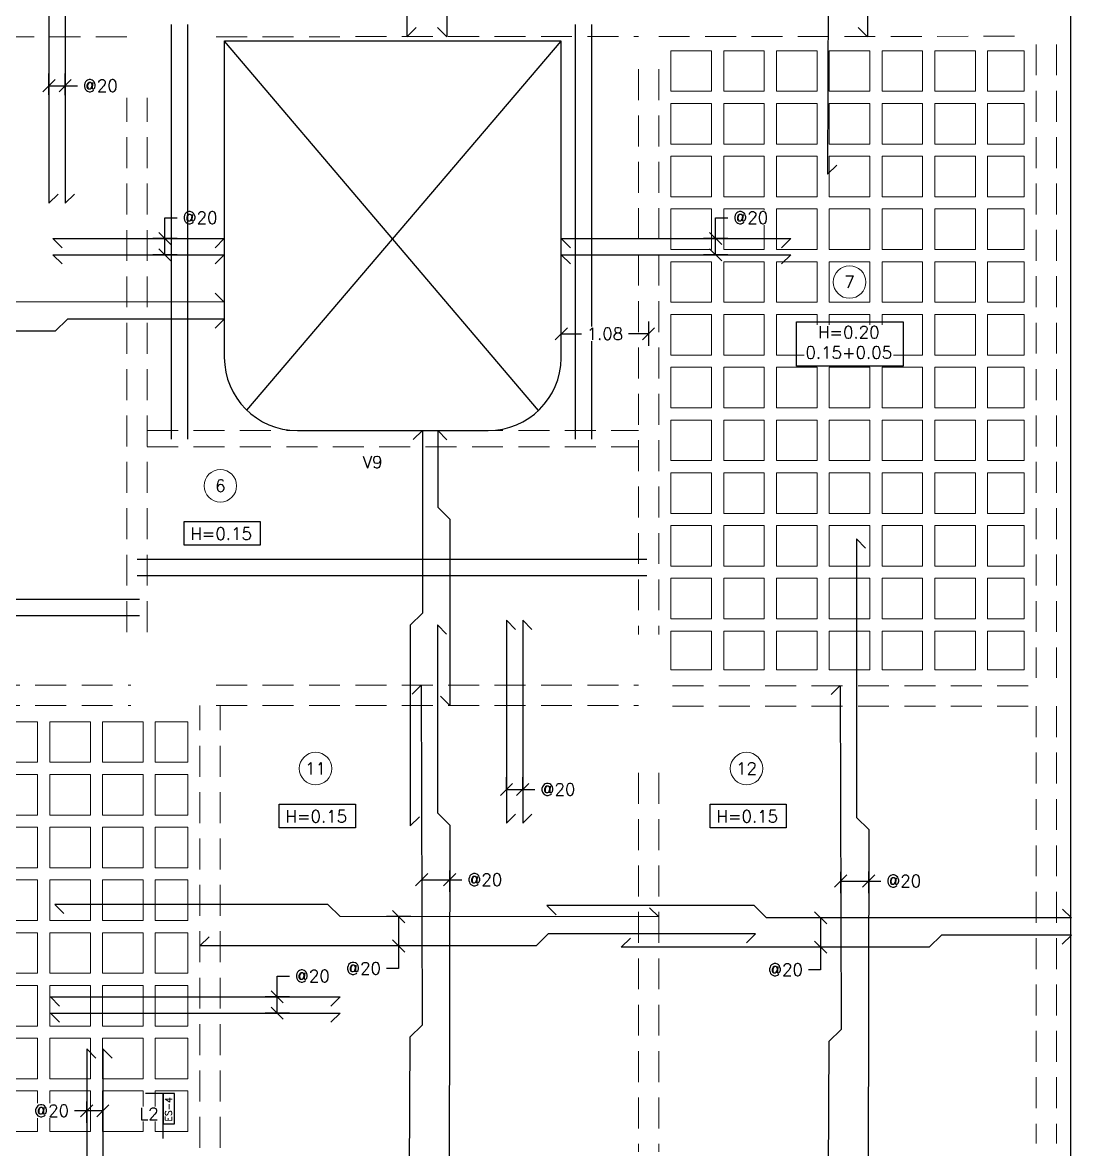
# Model space of a CAD drawing. Header units: metres. Extents: x -44 to 358, y -286 to 66.
# Drawn here: x 39.51 to 52.43, y -39.74 to -25.85 of the extents above; entities that cross this region are included whole.
import ezdxf
from ezdxf.enums import TextEntityAlignment as Align

# ---------------------------------------------------------------- set-up
doc = ezdxf.new("R2010")
doc.units = ezdxf.units.M
doc.header["$LTSCALE"] = 0.3
doc.header["$PDMODE"] = 3
doc.linetypes.add('HIDDEN', pattern=[9.525, 6.35, -3.175])
for name, color, linetype, lineweight in [('0-S-GRID-IDEN', 1, 'Continuous', 9), ('BOVEDILLA', 8, 'Continuous', 5), ('VIGAS', 1, 'HIDDEN', 15)]:
    doc.layers.add(name, color=color, linetype=linetype, lineweight=lineweight)
for name, color, linetype in [('ACERO', 5, 'Continuous'), ('BP', 3, 'Continuous'), ('DIMTEXTO', 4, 'Continuous'), ('TEXTOS', 4, 'Continuous')]:
    doc.layers.add(name, color=color, linetype=linetype)
doc.styles.add('SMPLEX', font='simplex.shx')
doc.dimstyles.new('DIM-75', dxfattribs={"dimscale": 0.75, "dimtxt": 0.2, "dimasz": 0.2, "dimexe": 0.2, "dimexo": 0.2, "dimgap": 0.1, "dimtad": 0, "dimtih": 1, "dimtoh": 1, "dimzin": 0, "dimdsep": 46, "dimtxsty": 'SMPLEX', "dimblk1": 'OBLIQUE', "dimblk2": 'OBLIQUE', "dimsah": 1, "dimcen": 0.2, "dimclrd": 4, "dimclre": 4, "dimclrt": 4, "dimadec": 0, "dimazin": 0, "dimtfac": 1, "dimtmove": 0, "dimatfit": 3, "dimldrblk": 'OBLIQUE', "dimfxl": 0.2, "dimfxlon": 1, "dimtfill": 1, "dimtolj": 1, "dimtzin": 0, "dimarcsym": 0})

# ---------------------------------------------------------------- blocks, each defined once
blk = doc.blocks.new('_OBLIQUE')
at = {"color": 0, "linetype": 'ByBlock'}
blk.add_line((-0.5, -0.5), (0.5, 0.5), dxfattribs=at)
blk = doc.blocks.new('*D920')
at = {"layer": 'DEFPOINTS', "color": 0, "transparency": 16777216}
for p in [(48.576, -28.514), (48.043, -28.714), (48.576, -28.714)]:
    blk.add_point(p, dxfattribs=at)
at = {"layer": 'DIMTEXTO', "color": 4, "lineweight": -2, "transparency": 16777216}
for p, q in [((48.043, -28.514), (48.043, -28.257)), ((48.043, -28.257), (48.193, -28.257)), ((48.193, -28.514), (47.893, -28.514)), ((48.043, -28.714), (48.043, -28.514)), ((48.193, -28.714), (47.893, -28.714))]:
    blk.add_line(p, q, dxfattribs=at)
at = {"layer": 'DIMTEXTO', "color": 4, "lineweight": -2, "transparency": 16777216, "xscale": 0.15, "yscale": 0.15, "zscale": 0.15}
for p, rotation in [((48.043, -28.514), 90), ((48.043, -28.714), 270)]:
    blk.add_blockref('_OBLIQUE', p, dxfattribs=dict(at, rotation=rotation))
at = {"layer": 'DIMTEXTO', "color": 4, "transparency": 16777216, "insert": (48.475, -28.257), "char_height": 0.15, "attachment_point": 5, "style": 'SMPLEX', "bg_fill": 3, "box_fill_scale": 1.1, "bg_fill_color": 256, "bg_fill_true_color": 13158600, "bg_fill_transparency": 0}
blk.add_mtext('\\A1;@20', dxfattribs=at)
blk = doc.blocks.new('*U932')
at = {"layer": 'BOVEDILLA'}
blk.add_lwpolyline([(-0.25, -0.25), (0.25, -0.25), (0.25, 0.25), (-0.25, 0.25)], close=True, dxfattribs=at)
blk = doc.blocks.new('*U933')
at = {"layer": 'BOVEDILLA', "color": 0, "linetype": 'ByBlock', "lineweight": -2, "transparency": 16777216}
for p in [(0, 0), (0.65, 0), (1.3, 0), (1.95, 0), (2.6, 0), (3.25, 0), (3.9, 0), (4.55, 0), (5.2, 0), (5.85, 0), (0, -0.65), (0.65, -0.65), (1.3, -0.65), (1.95, -0.65), (2.6, -0.65), (3.25, -0.65), (3.9, -0.65), (4.55, -0.65), (5.2, -0.65), (5.85, -0.65), (0, -1.3), (0.65, -1.3), (1.3, -1.3), (1.95, -1.3), (2.6, -1.3), (3.25, -1.3), (3.9, -1.3), (4.55, -1.3), (5.2, -1.3), (5.85, -1.3), (0, -1.95), (0.65, -1.95), (1.3, -1.95), (1.95, -1.95), (2.6, -1.95), (3.25, -1.95), (3.9, -1.95), (4.55, -1.95), (5.2, -1.95), (5.85, -1.95), (0, -2.6), (0.65, -2.6), (1.3, -2.6), (1.95, -2.6), (2.6, -2.6), (3.25, -2.6), (3.9, -2.6), (4.55, -2.6), (5.2, -2.6), (5.85, -2.6), (0, -3.25), (0.65, -3.25), (1.3, -3.25), (1.95, -3.25), (2.6, -3.25), (3.25, -3.25), (3.9, -3.25), (4.55, -3.25), (5.2, -3.25), (5.85, -3.25), (0, -3.9), (0.65, -3.9), (1.3, -3.9), (1.95, -3.9), (2.6, -3.9), (3.25, -3.9), (3.9, -3.9), (4.55, -3.9), (5.2, -3.9), (5.85, -3.9), (0, -4.55), (0.65, -4.55), (1.3, -4.55), (1.95, -4.55), (2.6, -4.55), (3.25, -4.55), (3.9, -4.55), (4.55, -4.55), (5.2, -4.55), (5.85, -4.55)]:
    blk.add_blockref('*U932', p, dxfattribs=at)
blk = doc.blocks.new('*U934')
at = {"layer": 'BOVEDILLA'}
blk.add_lwpolyline([(-0.2, 0.25), (0.2, 0.25), (0.2, -0.25), (-0.2, -0.25)], close=True, dxfattribs=at)
blk = doc.blocks.new('*U935')
at = {"layer": 'ACERO', "color": 0, "linetype": 'ByBlock', "lineweight": -2, "transparency": 16777216}
for p in [(0, 0), (0, -0.65), (0, -1.3), (0, -1.95), (0, -2.6), (0, -3.25), (0, -3.9), (0, -4.55)]:
    blk.add_blockref('*U934', p, dxfattribs=at)
blk = doc.blocks.new('*U938')
at = {"layer": 'BOVEDILLA'}
blk.add_lwpolyline([(-0.25, -0.25), (0.25, -0.25), (0.25, 0.25), (-0.25, 0.25)], close=True, dxfattribs=at)
blk = doc.blocks.new('*U939')
at = {"layer": 'BOVEDILLA', "color": 0, "linetype": 'ByBlock', "lineweight": -2, "transparency": 16777216}
for p in [(0, 0), (0.65, 0), (1.3, 0), (1.95, 0), (2.6, 0), (3.25, 0), (0, -0.65), (0.65, -0.65), (1.3, -0.65), (1.95, -0.65), (2.6, -0.65), (3.25, -0.65), (0, -1.3), (0.65, -1.3), (1.3, -1.3), (1.95, -1.3), (2.6, -1.3), (3.25, -1.3), (0, -1.95), (0.65, -1.95), (1.3, -1.95), (1.95, -1.95), (2.6, -1.95), (3.25, -1.95), (0, -2.6), (0.65, -2.6), (1.3, -2.6), (1.95, -2.6), (2.6, -2.6), (3.25, -2.6), (0, -3.25), (0.65, -3.25), (1.3, -3.25), (1.95, -3.25), (2.6, -3.25), (3.25, -3.25), (0, -3.9), (0.65, -3.9), (1.3, -3.9), (1.95, -3.9), (2.6, -3.9), (3.25, -3.9), (0, -4.55), (0.65, -4.55), (1.3, -4.55), (1.95, -4.55), (2.6, -4.55), (3.25, -4.55), (0, -5.2), (0.65, -5.2), (1.3, -5.2), (1.95, -5.2), (2.6, -5.2), (3.25, -5.2), (0, -5.85), (0.65, -5.85), (1.3, -5.85), (1.95, -5.85), (2.6, -5.85), (3.25, -5.85), (0, -6.5), (0.65, -6.5), (1.3, -6.5), (1.95, -6.5), (2.6, -6.5), (3.25, -6.5)]:
    blk.add_blockref('*U938', p, dxfattribs=at)
blk = doc.blocks.new('*U940')
at = {"layer": 'BOVEDILLA'}
blk.add_lwpolyline([(-0.225, 0.25), (0.225, 0.25), (0.225, -0.25), (-0.225, -0.25)], close=True, dxfattribs=at)
blk = doc.blocks.new('*U941')
at = {"layer": 'BOVEDILLA', "color": 0, "linetype": 'ByBlock', "lineweight": -2, "transparency": 16777216}
for p in [(0, 0), (0, -0.65), (0, -1.3), (0, -1.95), (0, -2.6), (0, -3.25), (0, -3.9), (0, -4.55), (0, -5.2), (0, -5.85), (0, -6.5)]:
    blk.add_blockref('*U940', p, dxfattribs=at)
blk = doc.blocks.new('*U942')
at = {"layer": 'BOVEDILLA'}
blk.add_lwpolyline([(-0.25, 0.238), (0.25, 0.238), (0.25, -0.238), (-0.25, -0.238)], close=True, dxfattribs=at)
blk = doc.blocks.new('*U943')
at = {"layer": 'BOVEDILLA', "color": 0, "linetype": 'ByBlock', "lineweight": -2, "transparency": 16777216}
for p in [(0, 0), (0.65, 0), (1.3, 0), (1.95, 0), (2.6, 0), (3.25, 0)]:
    blk.add_blockref('*U942', p, dxfattribs=at)
blk = doc.blocks.new('*D1028')
at = {"layer": 'DEFPOINTS', "color": 0, "transparency": 16777216}
for p in [(43.176, -37.858), (42.643, -38.058), (43.176, -38.058)]:
    blk.add_point(p, dxfattribs=at)
at = {"layer": 'DIMTEXTO', "color": 4, "lineweight": -2, "transparency": 16777216}
for p, q in [((42.643, -37.858), (42.643, -37.601)), ((42.643, -37.601), (42.793, -37.601)), ((42.793, -37.858), (42.493, -37.858)), ((42.643, -38.058), (42.643, -37.858)), ((42.793, -38.058), (42.493, -38.058))]:
    blk.add_line(p, q, dxfattribs=at)
at = {"layer": 'DIMTEXTO', "color": 4, "lineweight": -2, "transparency": 16777216, "xscale": 0.15, "yscale": 0.15, "zscale": 0.15}
for p, rotation in [((42.643, -37.858), 90), ((42.643, -38.058), 270)]:
    blk.add_blockref('_OBLIQUE', p, dxfattribs=dict(at, rotation=rotation))
at = {"layer": 'DIMTEXTO', "color": 4, "transparency": 16777216, "insert": (43.075, -37.601), "char_height": 0.15, "attachment_point": 5, "style": 'SMPLEX', "bg_fill": 3, "box_fill_scale": 1.1, "bg_fill_color": 256, "bg_fill_true_color": 13158600, "bg_fill_transparency": 0}
blk.add_mtext('\\A1;@20', dxfattribs=at)
blk = doc.blocks.new('*D1031')
at = {"layer": 'DEFPOINTS', "color": 0, "transparency": 16777216}
for p in [(39.832, -26.631), (39.832, -26.893), (40.032, -26.897)]:
    blk.add_point(p, dxfattribs=at)
at = {"layer": 'DIMTEXTO', "color": 4, "lineweight": -2, "transparency": 16777216}
for p, q in [((39.832, -26.743), (39.832, -26.481)), ((40.032, -26.747), (40.032, -26.481)), ((39.832, -26.631), (40.032, -26.631)), ((40.032, -26.631), (40.182, -26.631))]:
    blk.add_line(p, q, dxfattribs=at)
at = {"layer": 'DIMTEXTO', "color": 4, "lineweight": -2, "transparency": 16777216, "xscale": 0.15, "yscale": 0.15, "zscale": 0.15, "rotation": 180}
blk.add_blockref('_OBLIQUE', (39.832, -26.631), dxfattribs=at)
at = {"layer": 'DIMTEXTO', "color": 4, "lineweight": -2, "transparency": 16777216, "xscale": 0.15, "yscale": 0.15, "zscale": 0.15}
blk.add_blockref('_OBLIQUE', (40.032, -26.631), dxfattribs=at)
at = {"layer": 'DIMTEXTO', "color": 4, "transparency": 16777216, "insert": (40.464, -26.631), "char_height": 0.15, "attachment_point": 5, "style": 'SMPLEX', "bg_fill": 3, "box_fill_scale": 1.1, "bg_fill_color": 256, "bg_fill_true_color": 13158600, "bg_fill_transparency": 0}
blk.add_mtext('\\A1;@20', dxfattribs=at)
blk = doc.blocks.new('*D1040')
at = {"layer": 'DEFPOINTS', "color": 0, "transparency": 16777216}
for p in [(50.767, -36.884), (49.336, -37.246), (50.767, -37.246)]:
    blk.add_point(p, dxfattribs=at)
at = {"layer": 'DIMTEXTO', "color": 4, "lineweight": -2, "transparency": 16777216}
for p, q in [((49.486, -36.884), (49.186, -36.884)), ((49.336, -36.884), (49.336, -37.246)), ((49.486, -37.246), (49.186, -37.246)), ((49.336, -37.246), (49.336, -37.523)), ((49.336, -37.523), (49.186, -37.523))]:
    blk.add_line(p, q, dxfattribs=at)
at = {"layer": 'DIMTEXTO', "color": 4, "lineweight": -2, "transparency": 16777216, "xscale": 0.15, "yscale": 0.15, "zscale": 0.15}
for p, rotation in [((49.336, -36.884), 90), ((49.336, -37.246), 270)]:
    blk.add_blockref('_OBLIQUE', p, dxfattribs=dict(at, rotation=rotation))
at = {"layer": 'DIMTEXTO', "color": 4, "transparency": 16777216, "insert": (48.903, -37.523), "char_height": 0.15, "attachment_point": 5, "style": 'SMPLEX', "bg_fill": 3, "box_fill_scale": 1.1, "bg_fill_color": 256, "bg_fill_true_color": 13158600, "bg_fill_transparency": 0}
blk.add_mtext('\\A1;@20', dxfattribs=at)
blk = doc.blocks.new('*D1041')
at = {"layer": 'DEFPOINTS', "color": 0, "transparency": 16777216}
for p in [(49.582, -36.169), (49.927, -36.164), (49.582, -36.43)]:
    blk.add_point(p, dxfattribs=at)
at = {"layer": 'DIMTEXTO', "color": 4, "lineweight": -2, "transparency": 16777216}
for p, q in [((49.582, -36.319), (49.582, -36.58)), ((49.927, -36.314), (49.927, -36.58)), ((49.582, -36.43), (49.927, -36.43)), ((49.927, -36.43), (50.077, -36.43))]:
    blk.add_line(p, q, dxfattribs=at)
at = {"layer": 'DIMTEXTO', "color": 4, "lineweight": -2, "transparency": 16777216, "xscale": 0.15, "yscale": 0.15, "zscale": 0.15, "rotation": 180}
blk.add_blockref('_OBLIQUE', (49.582, -36.43), dxfattribs=at)
at = {"layer": 'DIMTEXTO', "color": 4, "lineweight": -2, "transparency": 16777216, "xscale": 0.15, "yscale": 0.15, "zscale": 0.15}
blk.add_blockref('_OBLIQUE', (49.927, -36.43), dxfattribs=at)
at = {"layer": 'DIMTEXTO', "color": 4, "transparency": 16777216, "insert": (50.359, -36.43), "char_height": 0.15, "attachment_point": 5, "style": 'SMPLEX', "bg_fill": 3, "box_fill_scale": 1.1, "bg_fill_color": 256, "bg_fill_true_color": 13158600, "bg_fill_transparency": 0}
blk.add_mtext('\\A1;@20', dxfattribs=at)
blk = doc.blocks.new('*D1042')
at = {"layer": 'DEFPOINTS', "color": 0, "transparency": 16777216}
for p in [(45.57, -36.869), (44.138, -37.23), (45.57, -37.23)]:
    blk.add_point(p, dxfattribs=at)
at = {"layer": 'DIMTEXTO', "color": 4, "lineweight": -2, "transparency": 16777216}
for p, q in [((44.288, -36.869), (43.988, -36.869)), ((44.138, -36.869), (44.138, -37.23)), ((44.288, -37.23), (43.988, -37.23)), ((44.138, -37.23), (44.138, -37.507)), ((44.138, -37.507), (43.988, -37.507))]:
    blk.add_line(p, q, dxfattribs=at)
at = {"layer": 'DIMTEXTO', "color": 4, "lineweight": -2, "transparency": 16777216, "xscale": 0.15, "yscale": 0.15, "zscale": 0.15}
for p, rotation in [((44.138, -36.869), 90), ((44.138, -37.23), 270)]:
    blk.add_blockref('_OBLIQUE', p, dxfattribs=dict(at, rotation=rotation))
at = {"layer": 'DIMTEXTO', "color": 4, "transparency": 16777216, "insert": (43.706, -37.507), "char_height": 0.15, "attachment_point": 5, "style": 'SMPLEX', "bg_fill": 3, "box_fill_scale": 1.1, "bg_fill_color": 256, "bg_fill_true_color": 13158600, "bg_fill_transparency": 0}
blk.add_mtext('\\A1;@20', dxfattribs=at)
blk = doc.blocks.new('*D1043')
at = {"layer": 'DEFPOINTS', "color": 0, "transparency": 16777216}
for p in [(44.423, -36.153), (44.767, -36.149), (44.423, -36.414)]:
    blk.add_point(p, dxfattribs=at)
at = {"layer": 'DIMTEXTO', "color": 4, "lineweight": -2, "transparency": 16777216}
for p, q in [((44.423, -36.303), (44.423, -36.564)), ((44.767, -36.299), (44.767, -36.564)), ((44.423, -36.414), (44.767, -36.414)), ((44.767, -36.414), (44.917, -36.414))]:
    blk.add_line(p, q, dxfattribs=at)
at = {"layer": 'DIMTEXTO', "color": 4, "lineweight": -2, "transparency": 16777216, "xscale": 0.15, "yscale": 0.15, "zscale": 0.15, "rotation": 180}
blk.add_blockref('_OBLIQUE', (44.423, -36.414), dxfattribs=at)
at = {"layer": 'DIMTEXTO', "color": 4, "lineweight": -2, "transparency": 16777216, "xscale": 0.15, "yscale": 0.15, "zscale": 0.15}
blk.add_blockref('_OBLIQUE', (44.767, -36.414), dxfattribs=at)
at = {"layer": 'DIMTEXTO', "color": 4, "transparency": 16777216, "insert": (45.2, -36.414), "char_height": 0.15, "attachment_point": 5, "style": 'SMPLEX', "bg_fill": 3, "box_fill_scale": 1.1, "bg_fill_color": 256, "bg_fill_true_color": 13158600, "bg_fill_transparency": 0}
blk.add_mtext('\\A1;@20', dxfattribs=at)
blk = doc.blocks.new('*D1048')
at = {"layer": 'DEFPOINTS', "color": 0, "transparency": 16777216}
for p in [(39.765, -29.295), (38.93, -29.656), (39.765, -29.656)]:
    blk.add_point(p, dxfattribs=at)
at = {"layer": 'DIMTEXTO', "color": 4, "lineweight": -2, "transparency": 16777216}
for p, q in [((39.08, -29.295), (38.78, -29.295)), ((38.93, -29.295), (38.93, -29.656)), ((39.08, -29.656), (38.78, -29.656)), ((38.93, -29.656), (38.93, -29.933)), ((38.93, -29.933), (38.78, -29.933))]:
    blk.add_line(p, q, dxfattribs=at)
at = {"layer": 'DIMTEXTO', "color": 4, "lineweight": -2, "transparency": 16777216, "xscale": 0.15, "yscale": 0.15, "zscale": 0.15}
for p, rotation in [((38.93, -29.295), 90), ((38.93, -29.656), 270)]:
    blk.add_blockref('_OBLIQUE', p, dxfattribs=dict(at, rotation=rotation))
at = {"layer": 'DIMTEXTO', "color": 4, "transparency": 16777216, "insert": (38.498, -29.933), "char_height": 0.15, "attachment_point": 5, "style": 'SMPLEX', "bg_fill": 3, "box_fill_scale": 1.1, "bg_fill_color": 256, "bg_fill_true_color": 13158600, "bg_fill_transparency": 0}
blk.add_mtext('\\A1;@20', dxfattribs=at)
blk = doc.blocks.new('*D1060')
at = {"layer": 'DEFPOINTS', "color": 0, "transparency": 16777216}
for p in [(47.217, -18.574), (46.142, -29.688), (46.142, -29.988)]:
    blk.add_point(p, dxfattribs=at)
at = {"layer": 'DIMTEXTO', "color": 4, "lineweight": -2, "transparency": 16777216}
for p, q in [((46.142, -29.838), (46.142, -29.538)), ((47.217, -29.538), (47.217, -29.838)), ((46.142, -29.688), (46.39, -29.688)), ((47.217, -29.688), (46.969, -29.688))]:
    blk.add_line(p, q, dxfattribs=at)
at = {"layer": 'DIMTEXTO', "color": 4, "lineweight": -2, "transparency": 16777216, "xscale": 0.15, "yscale": 0.15, "zscale": 0.15, "rotation": 180}
blk.add_blockref('_OBLIQUE', (46.142, -29.688), dxfattribs=at)
at = {"layer": 'DIMTEXTO', "color": 4, "lineweight": -2, "transparency": 16777216, "xscale": 0.15, "yscale": 0.15, "zscale": 0.15}
blk.add_blockref('_OBLIQUE', (47.217, -29.688), dxfattribs=at)
at = {"layer": 'DIMTEXTO', "color": 4, "transparency": 16777216, "insert": (46.679, -29.688), "char_height": 0.15, "attachment_point": 5, "style": 'SMPLEX', "bg_fill": 3, "box_fill_scale": 1.1, "bg_fill_color": 256, "bg_fill_true_color": 13158600, "bg_fill_transparency": 0}
blk.add_mtext('\\A1;1.08', dxfattribs=at)
blk = doc.blocks.new('*D1874')
at = {"layer": 'DEFPOINTS', "color": 0, "transparency": 16777216}
for p in [(45.467, -35.399), (45.667, -35.302), (45.667, -35.399)]:
    blk.add_point(p, dxfattribs=at)
at = {"layer": 'DIMTEXTO', "color": 4, "lineweight": -2, "transparency": 16777216}
for p, q in [((45.467, -35.302), (45.467, -35.152)), ((45.667, -35.302), (45.667, -35.152)), ((45.467, -35.302), (45.667, -35.302)), ((45.667, -35.302), (45.817, -35.302))]:
    blk.add_line(p, q, dxfattribs=at)
at = {"layer": 'DIMTEXTO', "color": 4, "lineweight": -2, "transparency": 16777216, "xscale": 0.15, "yscale": 0.15, "zscale": 0.15, "rotation": 180}
blk.add_blockref('_OBLIQUE', (45.467, -35.302), dxfattribs=at)
at = {"layer": 'DIMTEXTO', "color": 4, "lineweight": -2, "transparency": 16777216, "xscale": 0.15, "yscale": 0.15, "zscale": 0.15}
blk.add_blockref('_OBLIQUE', (45.667, -35.302), dxfattribs=at)
at = {"layer": 'DIMTEXTO', "color": 4, "transparency": 16777216, "insert": (46.1, -35.302), "char_height": 0.15, "attachment_point": 5, "style": 'SMPLEX', "bg_fill": 3, "box_fill_scale": 1.1, "bg_fill_color": 256, "bg_fill_true_color": 13158600, "bg_fill_transparency": 0}
blk.add_mtext('\\A1;@20', dxfattribs=at)
blk = doc.blocks.new('*D2221')
at = {"layer": 'DEFPOINTS', "color": 0, "transparency": 16777216}
for p in [(41.793, -28.514), (41.26, -28.714), (41.793, -28.714)]:
    blk.add_point(p, dxfattribs=at)
at = {"layer": 'DIMTEXTO', "color": 4, "lineweight": -2, "transparency": 16777216}
for p, q in [((41.26, -28.514), (41.26, -28.257)), ((41.26, -28.257), (41.41, -28.257)), ((41.41, -28.514), (41.11, -28.514)), ((41.26, -28.714), (41.26, -28.514)), ((41.41, -28.714), (41.11, -28.714))]:
    blk.add_line(p, q, dxfattribs=at)
at = {"layer": 'DIMTEXTO', "color": 4, "lineweight": -2, "transparency": 16777216, "xscale": 0.15, "yscale": 0.15, "zscale": 0.15}
for p, rotation in [((41.26, -28.514), 90), ((41.26, -28.714), 270)]:
    blk.add_blockref('_OBLIQUE', p, dxfattribs=dict(at, rotation=rotation))
at = {"layer": 'DIMTEXTO', "color": 4, "transparency": 16777216, "insert": (41.692, -28.257), "char_height": 0.15, "attachment_point": 5, "style": 'SMPLEX', "bg_fill": 3, "box_fill_scale": 1.1, "bg_fill_color": 256, "bg_fill_true_color": 13158600, "bg_fill_transparency": 0}
blk.add_mtext('\\A1;@20', dxfattribs=at)
blk = doc.blocks.new('*D2312')
at = {"layer": 'DEFPOINTS', "color": 0, "transparency": 16777216}
for p in [(40.296, -38.995), (40.496, -38.995), (40.296, -39.261)]:
    blk.add_point(p, dxfattribs=at)
at = {"layer": 'DIMTEXTO', "color": 4, "lineweight": -2, "transparency": 16777216}
for p, q in [((40.296, -39.145), (40.296, -39.411)), ((40.496, -39.145), (40.496, -39.411)), ((40.296, -39.261), (40.146, -39.261)), ((40.496, -39.261), (40.296, -39.261))]:
    blk.add_line(p, q, dxfattribs=at)
at = {"layer": 'DIMTEXTO', "color": 4, "lineweight": -2, "transparency": 16777216, "xscale": 0.15, "yscale": 0.15, "zscale": 0.15, "rotation": 180}
blk.add_blockref('_OBLIQUE', (40.296, -39.261), dxfattribs=at)
at = {"layer": 'DIMTEXTO', "color": 4, "lineweight": -2, "transparency": 16777216, "xscale": 0.15, "yscale": 0.15, "zscale": 0.15}
blk.add_blockref('_OBLIQUE', (40.496, -39.261), dxfattribs=at)
at = {"layer": 'DIMTEXTO', "color": 4, "transparency": 16777216, "insert": (39.864, -39.261), "char_height": 0.15, "attachment_point": 5, "style": 'SMPLEX', "bg_fill": 3, "box_fill_scale": 1.1, "bg_fill_color": 256, "bg_fill_true_color": 13158600, "bg_fill_transparency": 0}
blk.add_mtext('\\A1;@20', dxfattribs=at)

msp = doc.modelspace()

# ---------------------------------------------------------------- linework, layer by layer
at = {"layer": '0-S-GRID-IDEN'}
for centre in [(49.6921014, -29.0500829), (41.9429619, -31.5608753), (43.1154458, -35.0445058), (48.4233308, -35.0445058)]:
    msp.add_circle(centre, 0.20025, dxfattribs=at)
at = {"layer": 'ACERO', "ltscale": 0.2}
for p, q in [((46.3164424, -30.986104), (46.3164424, -25.8778664)), ((46.5164424, -30.986104), (46.5164424, -25.8778664)), ((40.9193849, -32.4654374), (47.1946014, -32.4654374)), ((40.9193849, -32.6654374), (47.1946014, -32.6654374)), ((40.945485, -32.9620935), (28.783966, -32.9620935)), ((40.945485, -33.1620935), (28.783966, -33.1620935))]:
    msp.add_line(p, q, dxfattribs=at)
at = {"layer": 'ACERO'}
for points in [[(44.27588, -20.1393921), (44.388497, -20.0273958), (44.3996098, -24.2648889), (44.2491959, -24.4144737), (44.2405883, -26.0277424), (44.3533988, -25.9155538)], [(44.7013199, -20.1405514), (44.5891313, -20.0277409), (44.5904119, -21.6524569), (44.7399968, -21.8028709), (44.7321676, -26.0277409), (44.6157169, -25.9148026)], [(49.4578897, -20.1404574), (49.5705068, -20.0284611), (49.5816196, -24.2659542), (49.4312056, -24.4155391), (49.422598, -27.7223289), (49.5354085, -27.6101402)], [(49.8833297, -20.1416167), (49.771141, -20.0288062), (49.7724217, -21.6535223), (49.9220065, -21.8039363), (49.9141774, -26.0288062), (49.7977266, -25.915868)], [(39.9447148, -24.5152409), (39.8322147, -24.402741), (39.8322147, -28.0803231), (39.9447147, -27.9678231)], [(40.1447148, -24.5152408), (40.0322148, -24.4027409), (40.0322148, -28.0803231), (40.1447147, -27.9678231)], [(39.9932038, -28.6267866), (39.8807038, -28.5142866), (41.991742, -28.5144494), (41.879242, -28.6269493)], [(46.253765, -28.6267866), (46.1412651, -28.5142866), (48.9678109, -28.5144494), (48.8553109, -28.6269493)], [(39.9932037, -28.8267866), (39.8807038, -28.7142866), (41.9917419, -28.7144494), (41.8792419, -28.8269493)], [(46.2537649, -28.8267866), (46.141265, -28.7142866), (48.9678108, -28.7144494), (48.8553108, -28.8269493)], [(41.8794349, -29.1857897), (41.991742, -29.2963149), (38.6341895, -29.2938178), (38.4841895, -29.1438178), (37.466985, -29.1438385), (37.579485, -29.2563385)], [(41.879242, -29.6188546), (41.991742, -29.5063546), (40.0586306, -29.5064), (39.9086306, -29.6564), (37.466985, -29.6564594), (37.579485, -29.5439594)], [(44.3194039, -30.9918799), (44.432021, -30.8798836), (44.432021, -33.1285368), (44.281607, -33.2781217), (44.281607, -35.7518042), (44.3944175, -35.6396156)], [(44.7321914, -30.9926941), (44.6200028, -30.8798836), (44.6200028, -31.8221186), (44.7695876, -31.9725326), (44.7695876, -34.2668185), (44.6531369, -34.1538803)], [(49.8898822, -32.3287504), (49.7776935, -32.2159399), (49.7789742, -35.6459167), (49.928559, -35.7963307), (49.9207299, -40.0212007), (49.8042791, -39.9082624)], [(44.7294907, -33.3869856), (44.6173021, -33.2741751), (44.6185828, -35.5917071), (44.7681676, -35.7421211), (44.7602461, -40.0168185), (44.6437954, -39.9038803)], [(45.5799289, -33.3305605), (45.4674288, -33.2180605), (45.4674288, -35.7192462), (45.5799288, -35.6067462)], [(45.7799289, -33.3305604), (45.6674289, -33.2180604), (45.6674289, -35.7192461), (45.7799288, -35.6067461)], [(44.3040508, -34.1288148), (44.4166679, -34.0168185), (44.4277807, -38.204139), (44.2773667, -38.3537239), (44.2686668, -40.01682), (44.3814773, -39.9046314)], [(49.4644422, -34.1328519), (49.5770593, -34.0208556), (49.5881721, -38.2583487), (49.4377581, -38.4079335), (49.4291505, -40.0212022), (49.541961, -39.9090136)], [(47.2296779, -36.7594484), (47.341985, -36.8699736), (43.4177788, -36.8674575), (43.2677788, -36.7174575), (39.9024915, -36.7175555), (40.0149915, -36.8300555)], [(52.3130501, -36.7752199), (52.4253572, -36.8857451), (48.6689291, -36.8832729), (48.5189291, -36.7332729), (45.9644046, -36.7333387), (46.0769046, -36.8458387)], [(48.4212203, -37.192399), (48.5337203, -37.079899), (45.9821294, -37.0800406), (45.8321294, -37.2300406), (41.691985, -37.2301304), (41.804485, -37.1176304)], [(52.3128572, -37.2082848), (52.4253572, -37.0957848), (50.8240547, -37.0958551), (50.6740547, -37.2458551), (46.8805472, -37.2459458), (46.9930472, -37.1334458)], [(39.9622883, -37.9700336), (39.8497883, -37.8575335), (43.4177612, -37.8575335), (43.3052611, -37.9700335)], [(39.9622882, -38.1700335), (39.8497882, -38.0575335), (43.4177611, -38.0575335), (43.305261, -38.1700334)], [(40.408892, -38.6116958), (40.2963919, -38.4991959), (40.2963919, -40.6277409), (40.4088919, -40.5152408)], [(40.608892, -38.6116957), (40.496392, -38.4991958), (40.496392, -40.6277408), (40.6088919, -40.5152408)]]:
    msp.add_lwpolyline(points, dxfattribs=at)
at = {"layer": 'BOVEDILLA'}
msp.add_lwpolyline([(51.3921014, -33.3500829), (51.8419818, -33.3500829), (51.8419818, -33.8268185), (51.3921014, -33.8268185)], close=True, dxfattribs=at)
at = {"layer": 'BP', "color": 8, "ltscale": 0.2}
msp.add_line((45.8605383, -30.6324333), (41.9930065, -26.0813465), dxfattribs=at)
at = {"layer": 'BP', "ltscale": 0.2}
msp.add_lwpolyline([(26.391985, -38.2178769), (26.3887423, -40.0168185), (39.5919851, -40.0168185), (39.5919851, -40.6277409), (41.9419851, -40.6277409), (41.9419851, -40.0168185), (52.4188047, -40.0168185), (52.4188047, -19.9509213), (47.2719851, -19.9509213), (47.2719851, -20.0277409)], dxfattribs=at)
at = {"layer": 'DIMTEXTO', "color": 4}
for points in [[(49.0379669, -29.5404553), (50.3524832, -29.5404553), (50.3524833, -30.0880907), (49.0379669, -30.0880907)], [(41.4962122, -32.0013096), (42.4329676, -32.0013096), (42.4329676, -32.2925365), (41.4962122, -32.2925365)], [(42.6686961, -35.48494), (43.6054515, -35.48494), (43.6054515, -35.7761669), (42.6686961, -35.7761669)], [(47.9765811, -35.48494), (48.9133365, -35.48494), (48.9133365, -35.7761669), (47.9765811, -35.7761669)]]:
    msp.add_lwpolyline(points, close=True, dxfattribs=at)
at = {"layer": 'TEXTOS', "color": 6, "linetype": 'Continuous', "ltscale": 0.01}
msp.add_line((41.376249, -39.0475314), (41.0227577, -39.0475317), dxfattribs=at)
at = {"layer": 'TEXTOS', "color": 5, "linetype": 'Continuous', "ltscale": 0.01}
msp.add_line((41.2402123, -39.6017334), (41.2402127, -39.0475315), dxfattribs=at)
at = {"layer": 'TEXTOS', "color": 8, "linetype": 'Continuous', "ltscale": 0.01}
msp.add_lwpolyline([(41.3762463, -39.0475316), (41.2402123, -39.0475315), (41.240212, -39.4235351), (41.376246, -39.4235352)], close=True, dxfattribs=at)
at = {"layer": 'VIGAS', "ltscale": 0.2}
for p, q in [((40.7918679, -26.0277409), (31.0926319, -26.0277409)), ((41.8919992, -26.0277408), (47.0921163, -26.0250103)), ((47.3421014, -26.0248642), (51.892135, -26.0221336)), ((51.9919816, -26.1221337), (51.991985, -33.9268186)), ((52.2419816, -26.1221336), (52.241985, -33.9268185)), ((47.091985, -26.4272797), (47.091985, -33.3922797)), ((47.341985, -26.4272797), (47.341985, -33.3922797)), ((40.7918679, -33.3622409), (40.7918679, -26.7822412)), ((41.0418679, -33.3622409), (41.0418679, -26.7822412)), ((41.0418679, -30.8798836), (47.091985, -30.8798836)), ((41.0418679, -31.0798836), (47.091985, -31.0798836)), ((35.091985, -34.0168185), (40.841985, -34.0168185)), ((41.8918679, -34.0168185), (47.091985, -34.0168185)), ((51.891985, -34.0268185), (47.341985, -34.0268185)), ((35.091985, -34.2668185), (40.841985, -34.2668185)), ((41.691985, -39.7168185), (41.691985, -34.2668185)), ((41.8918679, -34.2668185), (47.091985, -34.2668185)), ((41.941985, -39.7168185), (41.941985, -34.2668185)), ((51.891985, -34.2768185), (47.341985, -34.2768185)), ((51.991985, -34.2768185), (51.991985, -39.6646878)), ((52.241985, -34.2768185), (52.241985, -39.6646878)), ((47.091985, -35.0968122), (47.0918679, -39.7668123)), ((47.341985, -35.0968185), (47.3418679, -39.7668185))]:
    msp.add_line(p, q, dxfattribs=at)

# ---------------------------------------------------------------- block references
at = {"layer": 'ACERO'}
msp.add_blockref('*U935', (41.341985, -34.7168185), dxfattribs=at)
at = {"layer": 'BOVEDILLA'}
for name, p in [('*U939', (47.7421014, -26.4500829)), ('*U941', (51.6170416, -26.4500829)), ('*U943', (47.7421014, -33.5884507)), ('*U933', (34.891985, -34.7168185))]:
    msp.add_blockref(name, p, dxfattribs=at)

# ---------------------------------------------------------------- texts
at = {"layer": 'DIMTEXTO', "style": 'SMPLEX'}
for s, p in [('7', (49.6921014, -29.0500829)), ('6', (41.9429619, -31.5608753)), ('11', (43.1154458, -35.0445058)), ('12', (48.4233308, -35.0445058))]:
    msp.add_text(s, height=0.15, dxfattribs=at).set_placement(p, align=Align.MIDDLE_CENTER)
at = {"layer": 'TEXTOS', "color": 4, "ltscale": 0.5, "insert": (41.3046727, -39.2430341), "char_height": 0.08249794, "attachment_point": 5, "rotation": 89.2226415, "style": 'SMPLEX'}
msp.add_mtext('ES-4', dxfattribs=at)

# ---------------------------------------------------------------- next in the draw order: texts
at = {"layer": 'DIMTEXTO', "color": 4, "char_height": 0.15, "attachment_point": 5, "rotation": 0.00000001, "style": 'SMPLEX', "bg_fill": 3, "box_fill_scale": 1.1, "bg_fill_color": 256, "bg_fill_true_color": 13158600, "bg_fill_transparency": 0}
for s, insert in [('\\A1;H=0.20\\P0.15+0.05', (49.6829648, -29.7932)), ('\\A1;V9', (43.8191199, -31.2693232)), ('\\A1;H=0.15', (41.9523296, -32.1500629)), ('\\A1;H=0.15', (43.1248135, -35.6336934)), ('\\A1;H=0.15', (48.4326985, -35.6336934))]:
    msp.add_mtext(s, dxfattribs=dict(at, insert=insert))
at = {"layer": 'DIMTEXTO', "color": 4, "lineweight": -3, "insert": (41.0637741, -39.2993701), "char_height": 0.14999625, "attachment_point": 5, "style": 'SMPLEX', "bg_fill": 3, "box_fill_scale": 1.1, "bg_fill_color": 256, "bg_fill_true_color": 13158600, "bg_fill_transparency": 0}
msp.add_mtext('L2', dxfattribs=at)

# ---------------------------------------------------------------- next in the draw order: dimensions: what is measured, and where the dimension line sits
at = {"layer": 'DIMTEXTO'}
dim = msp.add_linear_dim(base=(46.141742, -29.6877773), p1=(47.216985, -18.5736114), p2=(46.141742, -29.9877239), dimstyle='DIM-75', dxfattribs=at)
dim.commit()
dim.dimension.update_dxf_attribs({"geometry": '*D1060', "text_midpoint": (46.6793635, -29.6877773)})
for base, p1, p2, angle, picture, middle in [((39.8322147, -26.6313742), (40.0322148, -26.8971408), (39.8322147, -26.8930817), 359.99997427, '*D1031', (40.4643576, -26.6313742)), ((41.2596768, -28.7144494), (41.7927976, -28.5144494), (41.7927975, -28.7144494), 89.99997427, '*D2221', (41.6918197, -28.2574815)), ((48.0432991, -28.7144494), (48.5764199, -28.5144494), (48.5764198, -28.7144494), 89.99997427, '*D920', (48.475442, -28.2574815)), ((38.9303788, -29.6563145), (39.7645648, -29.294891), (39.7645682, -29.6563145), 89.99997427, '*D1048', (38.4982359, -29.933071)), ((44.4225811, -36.4142868), (44.7674145, -36.1485202), (44.4225811, -36.1529591), 0.00002573, '*D1043', (45.1995574, -36.4142868)), ((49.5823189, -36.4300133), (49.9271523, -36.1642467), (49.5823189, -36.1686856), 0.00002573, '*D1041', (50.3592952, -36.4300133)), ((44.1380079, -37.2300218), (45.5698488, -36.8685982), (45.5698523, -37.2300218), 89.99997427, '*D1042', (43.705865, -37.5067782)), ((49.335532, -37.2458183), (50.767373, -36.8843948), (50.7673764, -37.2458183), 89.99997427, '*D1040', (48.9033892, -37.5225747)), ((42.6432991, -38.0575335), (43.1764199, -37.8575335), (43.1764198, -38.0575335), 89.99997427, '*D1028', (43.075442, -37.6005656)), ((40.2963919, -39.2610074), (40.496392, -38.9952408), (40.2963919, -38.9952409), 0.00002573, '*D2312', (39.8642491, -39.2610074))]:
    dim = msp.add_linear_dim(base=base, p1=p1, p2=p2, angle=angle, text='@20', dimstyle='DIM-75', dxfattribs=at)
    dim.commit()
    dim.dimension.update_dxf_attribs({"geometry": picture, "text_midpoint": middle, "dimtype": 160})
dim = msp.add_linear_dim(base=(45.6674289, -35.3022031), p1=(45.4674288, -35.3987613), p2=(45.6674289, -35.3987613), text='@20', dimstyle='DIM-75', dxfattribs=at)
dim.commit()
dim.dimension.update_dxf_attribs({"geometry": '*D1874', "text_midpoint": (46.0995717, -35.3022031)})

# ---------------------------------------------------------------- next in the draw order: linework, layer by layer
at = {"layer": 'ACERO', "ltscale": 0.2}
for p, q in [((41.3418824, -30.986104), (41.3418824, -25.8778664)), ((41.5418824, -30.986104), (41.5418824, -25.8778664))]:
    msp.add_line(p, q, dxfattribs=at)
at = {"layer": 'BP', "color": 8, "ltscale": 0.2}
msp.add_line((42.2705274, -30.6301312), (46.1404775, -26.0813465), dxfattribs=at)
at = {"layer": 'BP', "ltscale": 0.2}
msp.add_lwpolyline([(41.991742, -26.079871), (41.991742, -29.9778836, 0.4137535811), (42.891742, -30.8798836), (45.241742, -30.8798836, 0.4105218352), (46.141742, -29.9877239), (46.1404775, -26.0813465), (41.9930065, -26.0813465)], format="xyb", dxfattribs=at)

doc.saveas('drawing.dxf')
